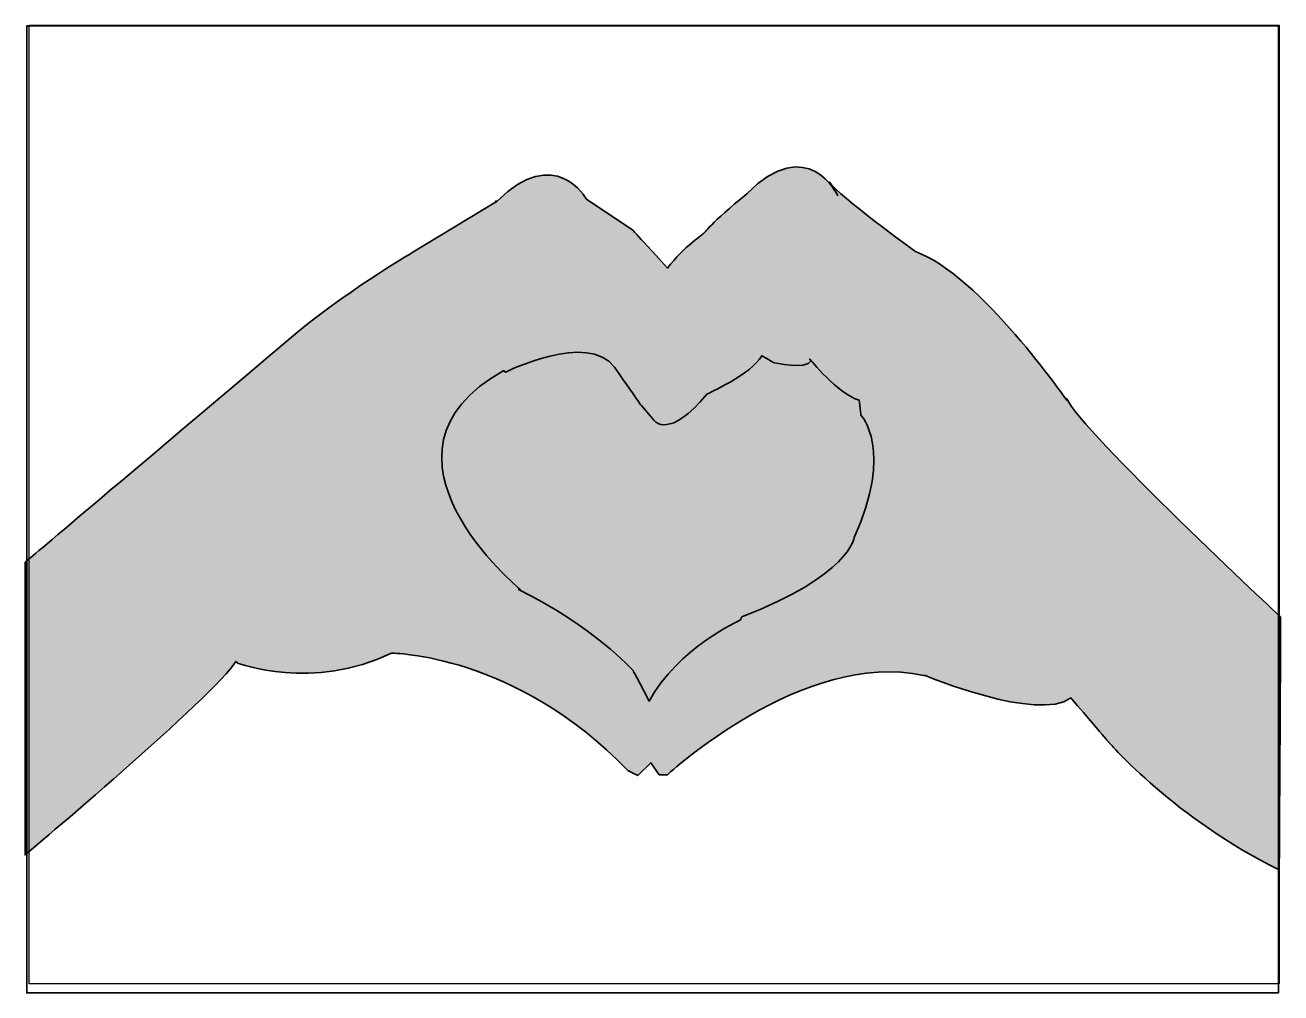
# Model space of a CAD drawing. Header units: inches. Extents: x 14 to 774, y -596 to -11.
import ezdxf

# ---------------------------------------------------------------- set-up
doc = ezdxf.new("R2010")
doc.units = ezdxf.units.IN
doc.header["$MEASUREMENT"] = 0
for name, color, linetype in [('body', 7, 'Continuous'), ('hands', 7, 'Continuous'), ('original', 7, 'Continuous')]:
    doc.layers.add(name, color=color, linetype=linetype)
picture_1 = doc.add_image_def('image1.png', size_in_pixel=(1600, 1080))

msp = doc.modelspace()

# ---------------------------------------------------------------- hatches: boundary and pattern name
at = {"layer": 'hands', "true_color": 0xffffff}
h = msp.add_hatch(color=7, dxfattribs=at)
h.dxf.hatch_style = 2
edge = h.paths.add_edge_path()
edge.add_spline(control_points=[(14.5, -336), (14.5, -336), (14.5, -474), (14.5, -474), (14.5, -474), (14.5, -497), (14.5, -497), (14.5, -497), (14.5, -513), (14.5, -513), (14.5, -513), (130, -416), (142, -396), (143, -397), (143, -397), (143, -397), (143, -397), (189, -414), (236, -391), (236, -391), (311, -391), (379, -462), (385, -465), (385, -465), (385, -465), (385, -465), (393, -457.25), (393, -457.25), (393, -457.25), (398, -464.5), (398, -464.5), (398, -464.5), (403, -464.5), (403, -464.5), (403, -464.5), (485, -388.5), (558, -404.5), (559, -404.5), (559, -404.5), (559, -404.5), (559, -404.5), (627, -433), (647, -418), (670, -445), (670, -445), (670, -445), (670, -445), (711, -492), (773, -522), (774, -369), (773.75, -369), (773.75, -369), (773.75, -369), (653.5, -257), (644.5, -237), (644.5, -238), (644.5, -238), (644.5, -238), (644.5, -238), (592, -162), (553, -148), (553, -148), (506, -114), (501, -106), (506, -114), (506, -114), (506, -114), (506, -114), (488, -76), (451, -113), (429, -131), (425, -137), (425, -137), (425, -137), (413, -145), (403, -158), (382, -135), (382, -135), (382, -135), (382, -135), (354, -116.25), (354, -116.25), (354, -116.25), (335, -82.5), (300, -117.5), (298, -117.5), (300, -117.5), (300, -117.5), (300, -117.5), (248, -149), (248, -149), (248, -149), (207, -173), (173, -202), (14.5, -336), (14.5, -336), (14.5, -336)], knot_values=[0, 0, 0, 0, 1, 1, 1, 2, 2, 2, 3, 3, 3, 4, 4, 4, 5, 5, 5, 6, 6, 6, 7, 7, 7, 8, 8, 8, 9, 9, 9, 10, 10, 10, 11, 11, 11, 12, 12, 12, 13, 13, 13, 14, 14, 14, 15, 15, 15, 16, 16, 16, 17, 17, 17, 18, 18, 18, 19, 19, 19, 20, 20, 20, 21, 21, 21, 22, 22, 22, 23, 23, 23, 24, 24, 24, 25, 25, 25, 26, 26, 26, 27, 27, 27, 28, 28, 28, 29, 29, 29, 30, 30, 30, 31, 31, 31, 32, 32, 32, 32], degree=3, periodic=1)

# ---------------------------------------------------------------- linework, layer by layer
at = {"layer": 'body', "color": 7, "lineweight": 35, "true_color": 0xffffff}
msp.add_lwpolyline([(772.5, -596.5), (15.5, -596.5), (15.5, -11.5), (772.5, -11.5), (772.5, -596.5)], dxfattribs=at)
at = {"layer": 'hands', "color": 7, "lineweight": 35, "true_color": 0xffffff}
for points, knots in [([(14.5, -336), (14.5, -336), (14.5, -474), (14.5, -474), (14.5, -474), (14.5, -497), (14.5, -497), (14.5, -497), (14.5, -513), (14.5, -513), (14.5, -513), (130, -416), (142, -396), (143, -397), (143, -397), (143, -397), (143, -397), (189, -414), (236, -391), (236, -391), (311, -391), (379, -462), (385, -465), (385, -465), (385, -465), (385, -465), (393, -457.25), (393, -457.25), (393, -457.25), (398, -464.5), (398, -464.5), (398, -464.5), (403, -464.5), (403, -464.5), (403, -464.5), (485, -388.5), (558, -404.5), (559, -404.5), (559, -404.5), (559, -404.5), (559, -404.5), (627, -433), (647, -418), (670, -445), (670, -445), (670, -445), (670, -445), (711, -492), (773, -522), (774, -369), (773.75, -369), (773.75, -369), (773.75, -369), (653.5, -257), (644.5, -237), (644.5, -238), (644.5, -238), (644.5, -238), (644.5, -238), (592, -162), (553, -148), (553, -148), (506, -114), (501, -106), (506, -114), (506, -114), (506, -114), (506, -114), (488, -76), (451, -113), (429, -131), (425, -137), (425, -137), (425, -137), (413, -145), (403, -158), (382, -135), (382, -135), (382, -135), (382, -135), (354, -116.25), (354, -116.25), (354, -116.25), (335, -82.5), (300, -117.5), (298, -117.5), (300, -117.5), (300, -117.5), (300, -117.5), (248, -149), (248, -149), (248, -149), (207, -173), (173, -202), (14.5, -336), (14.5, -336), (14.5, -336)], [0, 0, 0, 0, 1, 1, 1, 2, 2, 2, 3, 3, 3, 4, 4, 4, 5, 5, 5, 6, 6, 6, 7, 7, 7, 8, 8, 8, 9, 9, 9, 10, 10, 10, 11, 11, 11, 12, 12, 12, 13, 13, 13, 14, 14, 14, 15, 15, 15, 16, 16, 16, 17, 17, 17, 18, 18, 18, 19, 19, 19, 20, 20, 20, 21, 21, 21, 22, 22, 22, 23, 23, 23, 24, 24, 24, 25, 25, 25, 26, 26, 26, 27, 27, 27, 28, 28, 28, 29, 29, 29, 30, 30, 30, 31, 31, 31, 32, 32, 32, 32]), ([(395, -250.25), (395, -250.25), (404, -262.12), (427, -234.12), (427, -234.12), (454, -222.06), (460, -211.06), (467, -215.06), (467, -215.03), (467, -215.03), (467, -215.03), (487, -220.02), (490, -214.02), (489, -213.02), (489, -213.01), (489, -213.01), (489, -213.01), (506, -234), (519, -238), (520, -247), (520, -247), (520, -247), (520, -247), (540, -268), (516, -321), (516, -321), (513, -344), (448, -369), (447, -371), (447, -371), (447, -371), (447, -371), (409, -388), (392, -420), (382, -401), (382, -401.25), (382, -401.25), (382, -401.25), (358, -374.5), (313, -352.5), (314, -352.5), (314, -352.5), (314, -352.5), (314, -352.5), (214, -270), (304, -220), (305, -221), (305, -221), (305, -221), (305, -221), (355, -196), (371, -218), (387, -241), (387, -241), (387, -241), (387, -241), (395, -250.25), (395, -250.25)], [0, 0, 0, 0, 1, 1, 1, 2, 2, 2, 3, 3, 3, 4, 4, 4, 5, 5, 5, 6, 6, 6, 7, 7, 7, 8, 8, 8, 9, 9, 9, 10, 10, 10, 11, 11, 11, 12, 12, 12, 13, 13, 13, 14, 14, 14, 15, 15, 15, 16, 16, 16, 17, 17, 17, 18, 18, 18, 19, 19, 19, 19])]:
    msp.add_open_spline(points, degree=3, knots=knots, dxfattribs=at)

# ---------------------------------------------------------------- pictures from other files: only their frames are drawn
at = {"layer": 'original'}
image = msp.add_image(picture_1, insert=(17, -591), size_in_units=(756, 580), dxfattribs=at)

doc.saveas('drawing.dxf')
